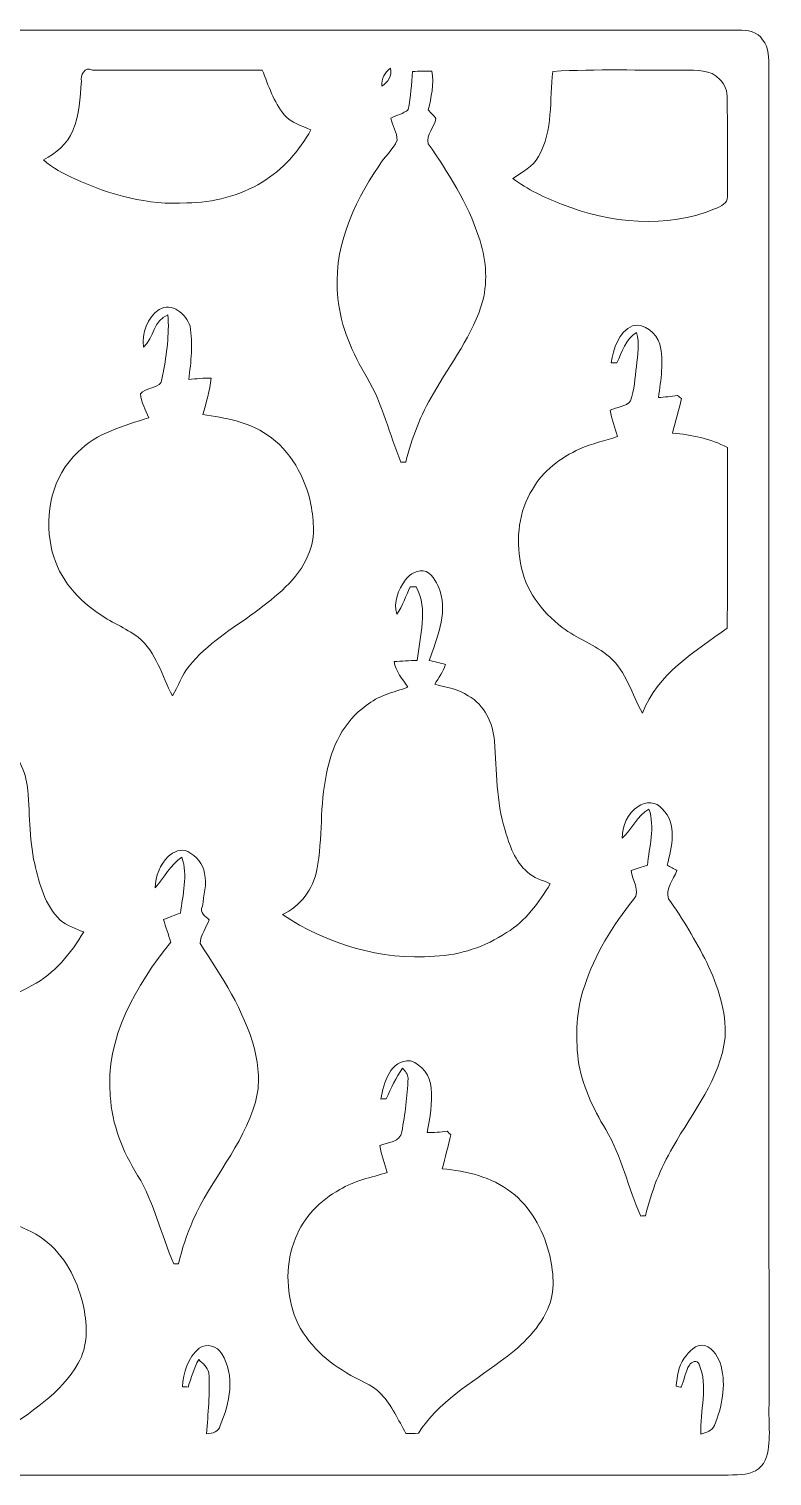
# Model space of a CAD drawing. Header units: centimetres. Extents: x -16 to 16, y -15.9 to 16.
# Drawn here: x -0.44 to 15.95, y -15.95 to 15.95 of the extents above; entities that cross this region are included whole.
import ezdxf

# ---------------------------------------------------------------- set-up
doc = ezdxf.new("R2010")
doc.units = ezdxf.units.CM
doc.header["$MEASUREMENT"] = 0
doc.layers.add('Layer 1', color=7, linetype='Continuous')

msp = doc.modelspace()

# ---------------------------------------------------------------- linework, layer by layer
at = {"layer": 'Layer 1', "color": 251, "lineweight": 9}
for points, knots in [([(-15.46518, 15.90721), (-14.94237, 15.95343), (-14.41673, 15.92203), (-13.8925, 15.92803), (-13.8925, 15.92803), (-4.19076, 15.92767), (5.51134, 15.92732), (15.21343, 15.92803), (15.21343, 15.92803), (15.40111, 15.93367), (15.63641, 15.89345), (15.74048, 15.7153), (15.74048, 15.7153), (15.89711, 15.54244), (15.86925, 15.29585), (15.88195, 15.08207), (15.88195, 15.08207), (15.88371, 5.26285), (15.87877, -4.55673), (15.88441, -14.37595), (15.88441, -14.37595), (15.8629, -14.78235), (15.95074, -15.20956), (15.80045, -15.60044), (15.80045, -15.60044), (15.7112, -15.80329), (15.49177, -15.90771), (15.2787, -15.91512), (15.2787, -15.91512), (14.75129, -15.94898), (14.22248, -15.92323), (13.69472, -15.92817), (13.69472, -15.92817), (4.11046, -15.92993), (-5.47346, -15.92429), (-15.05772, -15.93134), (-15.05772, -15.93134), (-15.26269, -15.92993), (-15.49199, -15.91582), (-15.66627, -15.79658), (-15.66627, -15.79658), (-16.01834, -15.46215), (-15.84371, -14.93863), (-15.87123, -14.51706), (-15.87123, -14.51706), (-15.86594, -4.53168), (-15.86629, 5.45441), (-15.87123, 15.43908), (-15.87123, 15.43908), (-15.83701, 15.65074), (-15.6765, 15.85289), (-15.46518, 15.90721), (-15.46518, 15.90721), (-15.46518, 15.90721), (-15.46518, 15.90721), (-15.46518, 15.90721)], [0, 0, 0, 0, 0.06666667, 0.06666667, 0.06666667, 0.06666667, 0.13333333, 0.13333333, 0.13333333, 0.13333333, 0.2, 0.2, 0.2, 0.2, 0.26666667, 0.26666667, 0.26666667, 0.26666667, 0.33333333, 0.33333333, 0.33333333, 0.33333333, 0.4, 0.4, 0.4, 0.4, 0.46666667, 0.46666667, 0.46666667, 0.46666667, 0.53333333, 0.53333333, 0.53333333, 0.53333333, 0.6, 0.6, 0.6, 0.6, 0.66666667, 0.66666667, 0.66666667, 0.66666667, 0.73333333, 0.73333333, 0.73333333, 0.73333333, 0.8, 0.8, 0.8, 0.8, 0.86666667, 0.86666667, 0.86666667, 0.86666667, 1, 1, 1, 1]), ([(0.71885, 14.79879), (0.67722, 14.43648), (0.68357, 14.05231), (0.52659, 13.7154), (0.52659, 13.7154), (0.41229, 13.41625), (0.15476, 13.21199), (-0.12147, 13.07017), (-0.12147, 13.07017), (0.07785, 12.8832), (0.3248, 12.75902), (0.57139, 12.64755), (0.57139, 12.64755), (1.34327, 12.29865), (2.18746, 12.06017), (3.04154, 12.11838), (3.04154, 12.11838), (3.61974, 12.12614), (4.20606, 12.26937), (4.69995, 12.57593), (4.69995, 12.57593), (5.16173, 12.84545), (5.52016, 13.2635), (5.7791, 13.72669), (5.7791, 13.72669), (5.57695, 13.823), (5.34377, 13.88368), (5.19207, 14.05725), (5.19207, 14.05725), (4.95818, 14.34758), (4.84176, 14.70565), (4.70665, 15.04679), (4.70665, 15.04679), (3.45676, 15.04114), (2.20722, 15.05208), (0.95803, 15.04502), (0.95803, 15.04502), (0.77777, 15.13816), (0.69239, 14.92473), (0.71885, 14.79879), (0.71885, 14.79879), (0.71885, 14.79879), (0.71885, 14.79879), (0.71885, 14.79879)], [0, 0, 0, 0, 0.08333333, 0.08333333, 0.08333333, 0.08333333, 0.16666667, 0.16666667, 0.16666667, 0.16666667, 0.25, 0.25, 0.25, 0.25, 0.33333333, 0.33333333, 0.33333333, 0.33333333, 0.41666667, 0.41666667, 0.41666667, 0.41666667, 0.5, 0.5, 0.5, 0.5, 0.58333333, 0.58333333, 0.58333333, 0.58333333, 0.66666667, 0.66666667, 0.66666667, 0.66666667, 0.75, 0.75, 0.75, 0.75, 0.83333333, 0.83333333, 0.83333333, 0.83333333, 1, 1, 1, 1]), ([(8.02135, 15.0168), (7.99736, 14.73705), (7.98149, 14.45518), (7.92434, 14.17931), (7.92434, 14.17931), (7.82274, 14.07524), (7.66363, 14.05654), (7.53981, 13.98528), (7.53981, 13.98528), (7.57932, 13.82194), (7.67951, 13.67095), (7.68233, 13.50092), (7.68233, 13.50092), (7.58214, 13.28784), (7.39693, 13.12909), (7.27487, 12.92906), (7.27487, 12.92906), (6.6935, 12.08381), (6.2497, 11.06499), (6.37564, 10.01653), (6.37564, 10.01653), (6.42997, 9.38576), (6.69949, 8.80121), (7.01876, 8.26393), (7.01876, 8.26393), (7.36624, 7.68537), (7.50241, 7.01686), (7.76559, 6.40162), (7.76559, 6.40162), (7.79169, 6.40267), (7.84355, 6.40479), (7.8693, 6.4062), (7.8693, 6.4062), (8.00618, 6.9329), (8.19915, 7.4476), (8.47996, 7.91539), (8.47996, 7.91539), (8.86167, 8.58848), (9.35944, 9.20795), (9.57146, 9.96397), (9.57146, 9.96397), (9.68258, 10.42646), (9.64095, 10.91894), (9.4822, 11.3659), (9.4822, 11.3659), (9.24126, 12.11415), (8.80769, 12.77772), (8.36778, 13.42154), (8.36778, 13.42154), (8.31874, 13.6258), (8.50148, 13.7849), (8.53676, 13.97787), (8.53676, 13.97787), (8.48913, 14.04878), (8.42458, 14.10628), (8.36637, 14.16767), (8.36637, 14.16767), (8.43481, 14.44777), (8.49443, 14.73493), (8.44927, 15.02456), (8.44927, 15.02456), (8.3064, 15.02844), (8.16352, 15.02174), (8.02135, 15.0168), (8.02135, 15.0168), (8.02135, 15.0168), (8.02135, 15.0168), (8.02135, 15.0168)], [0, 0, 0, 0, 0.05555556, 0.05555556, 0.05555556, 0.05555556, 0.11111111, 0.11111111, 0.11111111, 0.11111111, 0.16666667, 0.16666667, 0.16666667, 0.16666667, 0.22222222, 0.22222222, 0.22222222, 0.22222222, 0.27777778, 0.27777778, 0.27777778, 0.27777778, 0.33333333, 0.33333333, 0.33333333, 0.33333333, 0.38888889, 0.38888889, 0.38888889, 0.38888889, 0.44444444, 0.44444444, 0.44444444, 0.44444444, 0.5, 0.5, 0.5, 0.5, 0.55555556, 0.55555556, 0.55555556, 0.55555556, 0.61111111, 0.61111111, 0.61111111, 0.61111111, 0.66666667, 0.66666667, 0.66666667, 0.66666667, 0.72222222, 0.72222222, 0.72222222, 0.72222222, 0.77777778, 0.77777778, 0.77777778, 0.77777778, 0.83333333, 0.83333333, 0.83333333, 0.83333333, 0.88888889, 0.88888889, 0.88888889, 0.88888889, 1, 1, 1, 1]), ([(7.34296, 14.69472), (7.4756, 14.78079), (7.57509, 14.91979), (7.53311, 15.08559), (7.53311, 15.08559), (7.40399, 14.99846), (7.33096, 14.85594), (7.34296, 14.69472), (7.34296, 14.69472), (7.34296, 14.69472), (7.34296, 14.69472), (7.34296, 14.69472)], [0, 0, 0, 0, 0.25, 0.25, 0.25, 0.25, 0.5, 0.5, 0.5, 0.5, 1, 1, 1, 1]), ([(11.11521, 15.01821), (11.0376, 14.39097), (11.12897, 13.71258), (10.79806, 13.14355), (10.79806, 13.14355), (10.68306, 12.91107), (10.434, 12.79924), (10.23291, 12.65531), (10.23291, 12.65531), (10.56029, 12.41507), (10.92824, 12.23762), (11.30571, 12.09051), (11.30571, 12.09051), (12.37851, 11.66612), (13.61923, 11.5437), (14.70508, 11.99138), (14.70508, 11.99138), (14.81761, 12.04394), (14.97566, 12.10533), (14.96508, 12.25667), (14.96508, 12.25667), (14.96966, 12.97457), (14.9746, 13.69318), (14.95802, 14.41073), (14.95802, 14.41073), (14.96825, 14.56983), (14.91745, 14.73493), (14.79539, 14.84147), (14.79539, 14.84147), (14.60524, 15.06725), (14.2761, 15.03867), (14.01293, 15.0482), (14.01293, 15.0482), (13.04702, 15.03691), (12.08006, 15.07254), (11.11521, 15.01821), (11.11521, 15.01821), (11.11521, 15.01821), (11.11521, 15.01821), (11.11521, 15.01821)], [0, 0, 0, 0, 0.09090909, 0.09090909, 0.09090909, 0.09090909, 0.18181818, 0.18181818, 0.18181818, 0.18181818, 0.27272727, 0.27272727, 0.27272727, 0.27272727, 0.36363636, 0.36363636, 0.36363636, 0.36363636, 0.45454545, 0.45454545, 0.45454545, 0.45454545, 0.54545455, 0.54545455, 0.54545455, 0.54545455, 0.63636364, 0.63636364, 0.63636364, 0.63636364, 0.72727273, 0.72727273, 0.72727273, 0.72727273, 0.81818182, 0.81818182, 0.81818182, 0.81818182, 1, 1, 1, 1]), ([(2.42947, 9.76641), (2.1663, 9.59073), (2.05235, 9.245), (2.08375, 8.9395), (2.08375, 8.9395), (2.31905, 9.13705), (2.30565, 9.53781), (2.62632, 9.64999), (2.62632, 9.64999), (2.65666, 9.22102), (2.59492, 8.79344), (2.52296, 8.37152), (2.52296, 8.37152), (2.48027, 8.30062), (2.51449, 8.1655), (2.42912, 8.11259), (2.42912, 8.11259), (2.30071, 8.0311), (2.12855, 8.02722), (2.02131, 7.91256), (2.02131, 7.91256), (2.02907, 7.72206), (2.13525, 7.55485), (2.20405, 7.38163), (2.20405, 7.38163), (1.65407, 7.2003), (1.05152, 7.05355), (0.63665, 6.61963), (0.63665, 6.61963), (0.07644, 6.09787), (-0.11053, 5.27308), (0.04963, 4.53789), (0.04963, 4.53789), (0.16287, 3.93782), (0.5668, 3.42382), (1.06704, 3.08939), (1.06704, 3.08939), (1.34856, 2.8756), (1.68758, 2.75389), (1.9698, 2.54258), (1.9698, 2.54258), (2.37232, 2.21062), (2.49085, 1.69309), (2.72298, 1.25177), (2.72298, 1.25177), (2.85316, 1.46555), (2.93359, 1.70897), (3.08987, 1.90687), (3.08987, 1.90687), (3.4938, 2.39547), (4.03814, 2.73237), (4.54931, 3.09468), (4.54931, 3.09468), (5.0044, 3.44252), (5.49335, 3.81258), (5.72159, 4.35656), (5.72159, 4.35656), (5.8814, 4.70721), (5.84365, 5.10304), (5.7798, 5.47134), (5.7798, 5.47134), (5.64857, 6.07247), (5.33601, 6.66302), (4.81037, 7.00698), (4.81037, 7.00698), (4.39162, 7.2945), (3.88574, 7.38128), (3.39396, 7.45325), (3.39396, 7.45325), (3.47087, 7.71642), (3.5446, 7.98065), (3.57988, 8.25335), (3.57988, 8.25335), (3.41372, 8.2597), (3.24862, 8.23959), (3.08352, 8.22689), (3.08352, 8.22689), (3.13361, 8.61389), (3.18406, 9.01217), (3.11174, 9.39952), (3.11174, 9.39952), (3.03448, 9.67081), (2.70393, 9.93538), (2.42947, 9.76641), (2.42947, 9.76641), (2.42947, 9.76641), (2.42947, 9.76641), (2.42947, 9.76641)], [0, 0, 0, 0, 0.04347826, 0.04347826, 0.04347826, 0.04347826, 0.08695652, 0.08695652, 0.08695652, 0.08695652, 0.13043478, 0.13043478, 0.13043478, 0.13043478, 0.17391304, 0.17391304, 0.17391304, 0.17391304, 0.2173913, 0.2173913, 0.2173913, 0.2173913, 0.26086957, 0.26086957, 0.26086957, 0.26086957, 0.30434783, 0.30434783, 0.30434783, 0.30434783, 0.34782609, 0.34782609, 0.34782609, 0.34782609, 0.39130435, 0.39130435, 0.39130435, 0.39130435, 0.43478261, 0.43478261, 0.43478261, 0.43478261, 0.47826087, 0.47826087, 0.47826087, 0.47826087, 0.52173913, 0.52173913, 0.52173913, 0.52173913, 0.56521739, 0.56521739, 0.56521739, 0.56521739, 0.60869565, 0.60869565, 0.60869565, 0.60869565, 0.65217391, 0.65217391, 0.65217391, 0.65217391, 0.69565217, 0.69565217, 0.69565217, 0.69565217, 0.73913043, 0.73913043, 0.73913043, 0.73913043, 0.7826087, 0.7826087, 0.7826087, 0.7826087, 0.82608696, 0.82608696, 0.82608696, 0.82608696, 0.86956522, 0.86956522, 0.86956522, 0.86956522, 0.91304348, 0.91304348, 0.91304348, 0.91304348, 1, 1, 1, 1]), ([(12.8731, 9.41081), (12.56195, 9.27251), (12.45506, 8.90105), (12.4032, 8.59166), (12.4032, 8.59166), (12.4339, 8.59237), (12.49563, 8.59307), (12.52632, 8.59341), (12.52632, 8.59341), (12.64168, 8.8312), (12.72635, 9.11024), (12.95742, 9.26299), (12.95742, 9.26299), (13.03715, 9.01993), (12.97823, 8.7624), (12.96236, 8.51439), (12.96236, 8.51439), (12.9232, 8.26181), (12.91438, 7.9997), (12.83112, 7.75699), (12.83112, 7.75699), (12.72705, 7.62187), (12.52632, 7.62082), (12.37921, 7.55097), (12.37921, 7.55097), (12.41061, 7.34988), (12.48364, 7.15974), (12.54431, 6.96641), (12.54431, 6.96641), (12.26633, 6.8761), (11.97811, 6.81719), (11.71176, 6.69372), (11.71176, 6.69372), (11.29019, 6.50286), (10.89226, 6.21253), (10.66401, 5.80119), (10.66401, 5.80119), (10.36238, 5.32282), (10.29888, 4.72274), (10.40507, 4.17418), (10.40507, 4.17418), (10.49221, 3.59986), (10.86827, 3.1042), (11.323, 2.7613), (11.323, 2.7613), (11.65002, 2.51118), (12.04901, 2.37501), (12.36581, 2.11043), (12.36581, 2.11043), (12.74011, 1.78552), (12.85264, 1.28528), (13.09147, 0.87077), (13.09147, 0.87077), (13.41991, 1.7386), (14.24682, 2.22649), (14.9619, 2.7419), (14.9619, 2.7419), (14.96896, 4.06976), (14.96225, 5.39761), (14.96543, 6.72547), (14.96543, 6.72547), (14.59254, 6.92584), (14.17344, 7.00416), (13.75611, 7.04367), (13.75611, 7.04367), (13.81784, 7.29802), (13.89969, 7.54744), (13.94943, 7.80461), (13.94943, 7.80461), (13.9198, 7.82719), (13.89051, 7.84977), (13.86159, 7.87235), (13.86159, 7.87235), (13.7233, 7.85365), (13.58536, 7.83566), (13.44637, 7.82719), (13.44637, 7.82719), (13.49964, 8.21419), (13.56525, 8.616), (13.47459, 9.00265), (13.47459, 9.00265), (13.39768, 9.24605), (13.13875, 9.47643), (12.8731, 9.41081), (12.8731, 9.41081), (12.8731, 9.41081), (12.8731, 9.41081), (12.8731, 9.41081)], [0, 0, 0, 0, 0.04347826, 0.04347826, 0.04347826, 0.04347826, 0.08695652, 0.08695652, 0.08695652, 0.08695652, 0.13043478, 0.13043478, 0.13043478, 0.13043478, 0.17391304, 0.17391304, 0.17391304, 0.17391304, 0.2173913, 0.2173913, 0.2173913, 0.2173913, 0.26086957, 0.26086957, 0.26086957, 0.26086957, 0.30434783, 0.30434783, 0.30434783, 0.30434783, 0.34782609, 0.34782609, 0.34782609, 0.34782609, 0.39130435, 0.39130435, 0.39130435, 0.39130435, 0.43478261, 0.43478261, 0.43478261, 0.43478261, 0.47826087, 0.47826087, 0.47826087, 0.47826087, 0.52173913, 0.52173913, 0.52173913, 0.52173913, 0.56521739, 0.56521739, 0.56521739, 0.56521739, 0.60869565, 0.60869565, 0.60869565, 0.60869565, 0.65217391, 0.65217391, 0.65217391, 0.65217391, 0.69565217, 0.69565217, 0.69565217, 0.69565217, 0.73913043, 0.73913043, 0.73913043, 0.73913043, 0.7826087, 0.7826087, 0.7826087, 0.7826087, 0.82608696, 0.82608696, 0.82608696, 0.82608696, 0.86956522, 0.86956522, 0.86956522, 0.86956522, 0.91304348, 0.91304348, 0.91304348, 0.91304348, 1, 1, 1, 1]), ([(7.86013, 3.80482), (7.70985, 3.58962), (7.59167, 3.31728), (7.67034, 3.05199), (7.67034, 3.05199), (7.80898, 3.2312), (7.86401, 3.45557), (7.97126, 3.65207), (7.97126, 3.65207), (8.00301, 3.65312), (8.06615, 3.65454), (8.09755, 3.65524), (8.09755, 3.65524), (8.37483, 3.16276), (8.17551, 2.56057), (8.12366, 2.03282), (8.12366, 2.03282), (7.95326, 2.02541), (7.78217, 2.01729), (7.61283, 2.00742), (7.61283, 2.00742), (7.65235, 1.79011), (7.79769, 1.61866), (7.91799, 1.44086), (7.91799, 1.44086), (7.60119, 1.33291), (7.26006, 1.25282), (6.99512, 1.03622), (6.99512, 1.03622), (6.50617, 0.68873), (6.22853, 0.11829), (6.12341, -0.46026), (6.12341, -0.46026), (5.96854, -1.15772), (6.04368, -1.88162), (5.91033, -2.58117), (5.91033, -2.58117), (5.83236, -3.0098), (5.5452, -3.38621), (5.15115, -3.57142), (5.15115, -3.57142), (6.13258, -4.22265), (7.32673, -4.58319), (8.50818, -4.49111), (8.50818, -4.49111), (9.07157, -4.46219), (9.62684, -4.28192), (10.09568, -3.96724), (10.09568, -3.96724), (10.51549, -3.71571), (10.80724, -3.30613), (11.05877, -2.89656), (11.05877, -2.89656), (10.88908, -2.81013), (10.69117, -2.76709), (10.55147, -2.63197), (10.55147, -2.63197), (10.28019, -2.39738), (10.15777, -2.04531), (10.06041, -1.71158), (10.06041, -1.71158), (9.86567, -1.07658), (9.87661, -0.40629), (9.82722, 0.24882), (9.82722, 0.24882), (9.79582, 0.64393), (9.6092, 1.05386), (9.24972, 1.25177), (9.24972, 1.25177), (9.03276, 1.40805), (8.75936, 1.43415), (8.50995, 1.50577), (8.50995, 1.50577), (8.5992, 1.64688), (8.69233, 1.78693), (8.74878, 1.94533), (8.74878, 1.94533), (8.62883, 1.97567), (8.50783, 2.00424), (8.38824, 2.03282), (8.38824, 2.03282), (8.55687, 2.51859), (8.78935, 3.03717), (8.62848, 3.55787), (8.62848, 3.55787), (8.56639, 3.72297), (8.48243, 3.90395), (8.3191, 3.98967), (8.3191, 3.98967), (8.1413, 4.05176), (7.96173, 3.94417), (7.86013, 3.80482), (7.86013, 3.80482), (7.86013, 3.80482), (7.86013, 3.80482), (7.86013, 3.80482)], [0, 0, 0, 0, 0.04, 0.04, 0.04, 0.04, 0.08, 0.08, 0.08, 0.08, 0.12, 0.12, 0.12, 0.12, 0.16, 0.16, 0.16, 0.16, 0.2, 0.2, 0.2, 0.2, 0.24, 0.24, 0.24, 0.24, 0.28, 0.28, 0.28, 0.28, 0.32, 0.32, 0.32, 0.32, 0.36, 0.36, 0.36, 0.36, 0.4, 0.4, 0.4, 0.4, 0.44, 0.44, 0.44, 0.44, 0.48, 0.48, 0.48, 0.48, 0.52, 0.52, 0.52, 0.52, 0.56, 0.56, 0.56, 0.56, 0.6, 0.6, 0.6, 0.6, 0.64, 0.64, 0.64, 0.64, 0.68, 0.68, 0.68, 0.68, 0.72, 0.72, 0.72, 0.72, 0.76, 0.76, 0.76, 0.76, 0.8, 0.8, 0.8, 0.8, 0.84, 0.84, 0.84, 0.84, 0.88, 0.88, 0.88, 0.88, 0.92, 0.92, 0.92, 0.92, 1, 1, 1, 1]), ([(-2.31469, 2.86855), (-2.55599, 2.65371), (-2.68757, 2.31186), (-2.63395, 1.99119), (-2.63395, 1.99119), (-2.47379, 2.17357), (-2.4311, 2.42264), (-2.30869, 2.62831), (-2.30869, 2.62831), (-2.21591, 2.56304), (-2.10231, 2.49249), (-2.08997, 2.36725), (-2.08997, 2.36725), (-2.0434, 1.90546), (-2.08679, 1.4398), (-2.15629, 0.98224), (-2.15629, 0.98224), (-2.33444, 0.9699), (-2.51295, 0.95967), (-2.69039, 0.94556), (-2.69039, 0.94556), (-2.63007, 0.73424), (-2.48614, 0.56385), (-2.37854, 0.37547), (-2.37854, 0.37547), (-2.82515, 0.24705), (-3.29435, 0.07913), (-3.5988, -0.2927), (-3.5988, -0.2927), (-3.97098, -0.67935), (-4.12549, -1.2131), (-4.21016, -1.72992), (-4.21016, -1.72992), (-4.34386, -2.47534), (-4.21404, -3.26415), (-4.49238, -3.9817), (-4.49238, -3.9817), (-4.60104, -4.29109), (-4.88291, -4.47171), (-5.14925, -4.63221), (-5.14925, -4.63221), (-4.40489, -5.11694), (-3.55082, -5.43409), (-2.66958, -5.54874), (-2.66958, -5.54874), (-1.88994, -5.62847), (-1.06374, -5.5304), (-0.37511, -5.1374), (-0.37511, -5.1374), (0.12019, -4.87176), (0.48602, -4.42938), (0.76789, -3.95207), (0.76789, -3.95207), (0.58585, -3.88469), (0.40312, -3.80919), (0.24613, -3.69419), (0.24613, -3.69419), (-0.09007, -3.36469), (-0.20825, -2.89444), (-0.31373, -2.45276), (-0.31373, -2.45276), (-0.44779, -1.88373), (-0.4111, -1.29459), (-0.48024, -0.71745), (-0.48024, -0.71745), (-0.53527, -0.3368), (-0.73918, 0.04209), (-1.08843, 0.22554), (-1.08843, 0.22554), (-1.30504, 0.35148), (-1.55692, 0.38393), (-1.7961, 0.44214), (-1.7961, 0.44214), (-1.70685, 0.58325), (-1.61513, 0.7226), (-1.52834, 0.86512), (-1.52834, 0.86512), (-1.65323, 0.90781), (-1.78164, 0.94273), (-1.90829, 0.97836), (-1.90829, 0.97836), (-1.79399, 1.28775), (-1.66205, 1.59643), (-1.62324, 1.92698), (-1.62324, 1.92698), (-1.60878, 2.25083), (-1.62536, 2.62125), (-1.87442, 2.86326), (-1.87442, 2.86326), (-1.99048, 2.97861), (-2.19333, 2.97332), (-2.31469, 2.86855), (-2.31469, 2.86855), (-2.31469, 2.86855), (-2.31469, 2.86855), (-2.31469, 2.86855)], [0, 0, 0, 0, 0.04, 0.04, 0.04, 0.04, 0.08, 0.08, 0.08, 0.08, 0.12, 0.12, 0.12, 0.12, 0.16, 0.16, 0.16, 0.16, 0.2, 0.2, 0.2, 0.2, 0.24, 0.24, 0.24, 0.24, 0.28, 0.28, 0.28, 0.28, 0.32, 0.32, 0.32, 0.32, 0.36, 0.36, 0.36, 0.36, 0.4, 0.4, 0.4, 0.4, 0.44, 0.44, 0.44, 0.44, 0.48, 0.48, 0.48, 0.48, 0.52, 0.52, 0.52, 0.52, 0.56, 0.56, 0.56, 0.56, 0.6, 0.6, 0.6, 0.6, 0.64, 0.64, 0.64, 0.64, 0.68, 0.68, 0.68, 0.68, 0.72, 0.72, 0.72, 0.72, 0.76, 0.76, 0.76, 0.76, 0.8, 0.8, 0.8, 0.8, 0.84, 0.84, 0.84, 0.84, 0.88, 0.88, 0.88, 0.88, 0.92, 0.92, 0.92, 0.92, 1, 1, 1, 1]), ([(12.99411, -1.18523), (12.76833, -1.3401), (12.63886, -1.61562), (12.64415, -1.88797), (12.64415, -1.88797), (12.8597, -1.69182), (12.97188, -1.3909), (13.23576, -1.24838), (13.23576, -1.24838), (13.37475, -1.64878), (13.23929, -2.07706), (13.2026, -2.48487), (13.2026, -2.48487), (13.08124, -2.52156), (12.96165, -2.55965), (12.84171, -2.59952), (12.84171, -2.59952), (12.85405, -2.80448), (13.06431, -3.04931), (12.89568, -3.2384), (12.89568, -3.2384), (12.43001, -3.81096), (12.03808, -4.4516), (11.81089, -5.15751), (11.81089, -5.15751), (11.62674, -5.67221), (11.61333, -6.23101), (11.67331, -6.7697), (11.67331, -6.7697), (11.7548, -7.32251), (11.99539, -7.83509), (12.2822, -8.30923), (12.2822, -8.30923), (12.63674, -8.90295), (12.77256, -9.59087), (13.05478, -10.21705), (13.05478, -10.21705), (13.08089, -10.21493), (13.1331, -10.21105), (13.15956, -10.20894), (13.15956, -10.20894), (13.28621, -9.67836), (13.48447, -9.16507), (13.76528, -8.69658), (13.76528, -8.69658), (14.19673, -7.91659), (14.8162, -7.19798), (14.91357, -6.27829), (14.91357, -6.27829), (14.94814, -5.70326), (14.75306, -5.14446), (14.51352, -4.6301), (14.51352, -4.6301), (14.26516, -4.1415), (13.98647, -3.66773), (13.66474, -3.22394), (13.66474, -3.22394), (13.5903, -2.99781), (13.77516, -2.80378), (13.85136, -2.60234), (13.85136, -2.60234), (13.7801, -2.56142), (13.70848, -2.52191), (13.63687, -2.4824), (13.63687, -2.4824), (13.73847, -2.0894), (13.86829, -1.55882), (13.52786, -1.24238), (13.52786, -1.24238), (13.40333, -1.07305), (13.15568, -1.07234), (12.99411, -1.18523), (12.99411, -1.18523), (12.99411, -1.18523), (12.99411, -1.18523), (12.99411, -1.18523)], [0, 0, 0, 0, 0.05, 0.05, 0.05, 0.05, 0.1, 0.1, 0.1, 0.1, 0.15, 0.15, 0.15, 0.15, 0.2, 0.2, 0.2, 0.2, 0.25, 0.25, 0.25, 0.25, 0.3, 0.3, 0.3, 0.3, 0.35, 0.35, 0.35, 0.35, 0.4, 0.4, 0.4, 0.4, 0.45, 0.45, 0.45, 0.45, 0.5, 0.5, 0.5, 0.5, 0.55, 0.55, 0.55, 0.55, 0.6, 0.6, 0.6, 0.6, 0.65, 0.65, 0.65, 0.65, 0.7, 0.7, 0.7, 0.7, 0.75, 0.75, 0.75, 0.75, 0.8, 0.8, 0.8, 0.8, 0.85, 0.85, 0.85, 0.85, 0.9, 0.9, 0.9, 0.9, 1, 1, 1, 1]), ([(2.63055, -2.28943), (2.44923, -2.47076), (2.34868, -2.72193), (2.34057, -2.97805), (2.34057, -2.97805), (2.55259, -2.76568), (2.66795, -2.46793), (2.9343, -2.30742), (2.9343, -2.30742), (3.06694, -2.70676), (2.95088, -3.13504), (2.90078, -3.53861), (2.90078, -3.53861), (2.77484, -3.58271), (2.6496, -3.62751), (2.5279, -3.68219), (2.5279, -3.68219), (2.57411, -3.84906), (2.63408, -4.01169), (2.69158, -4.17573), (2.69158, -4.17573), (1.92147, -5.12717), (1.23849, -6.29698), (1.35385, -7.56663), (1.35385, -7.56663), (1.38631, -8.19493), (1.62831, -8.79253), (1.95675, -9.32239), (1.95675, -9.32239), (2.33034, -9.92424), (2.46933, -10.63051), (2.75755, -11.27185), (2.75755, -11.27185), (2.78295, -11.27115), (2.8334, -11.26939), (2.85845, -11.26833), (2.85845, -11.26833), (2.93288, -10.9413), (3.04401, -10.6238), (3.17771, -10.31689), (3.17771, -10.31689), (3.57106, -9.41166), (4.28438, -8.668), (4.55284, -7.70527), (4.55284, -7.70527), (4.67032, -7.32357), (4.62093, -6.9147), (4.53344, -6.53264), (4.53344, -6.53264), (4.30413, -5.68103), (3.81377, -4.93596), (3.33435, -4.20888), (3.33435, -4.20888), (3.34599, -4.0191), (3.47122, -3.85858), (3.53578, -3.68325), (3.53578, -3.68325), (3.45006, -3.6067), (3.30753, -3.53614), (3.38867, -3.38586), (3.38867, -3.38586), (3.40772, -3.14491), (3.49415, -2.90432), (3.4296, -2.66267), (3.4296, -2.66267), (3.40984, -2.44535), (3.24368, -2.28202), (3.06412, -2.18148), (3.06412, -2.18148), (2.91489, -2.10174), (2.74662, -2.19241), (2.63055, -2.28943), (2.63055, -2.28943), (2.63055, -2.28943), (2.63055, -2.28943), (2.63055, -2.28943)], [0, 0, 0, 0, 0.05, 0.05, 0.05, 0.05, 0.1, 0.1, 0.1, 0.1, 0.15, 0.15, 0.15, 0.15, 0.2, 0.2, 0.2, 0.2, 0.25, 0.25, 0.25, 0.25, 0.3, 0.3, 0.3, 0.3, 0.35, 0.35, 0.35, 0.35, 0.4, 0.4, 0.4, 0.4, 0.45, 0.45, 0.45, 0.45, 0.5, 0.5, 0.5, 0.5, 0.55, 0.55, 0.55, 0.55, 0.6, 0.6, 0.6, 0.6, 0.65, 0.65, 0.65, 0.65, 0.7, 0.7, 0.7, 0.7, 0.75, 0.75, 0.75, 0.75, 0.8, 0.8, 0.8, 0.8, 0.85, 0.85, 0.85, 0.85, 0.9, 0.9, 0.9, 0.9, 1, 1, 1, 1]), ([(7.32461, -7.63719), (7.3539, -7.63577), (7.41281, -7.6326), (7.44209, -7.63119), (7.44209, -7.63119), (7.5384, -7.39518), (7.65834, -7.17011), (7.79734, -6.95632), (7.79734, -6.95632), (7.85061, -7.02159), (7.92892, -7.0872), (7.92046, -7.18069), (7.92046, -7.18069), (7.90635, -7.57545), (7.85484, -7.96879), (7.78252, -8.35685), (7.78252, -8.35685), (7.7603, -8.59674), (7.46537, -8.58369), (7.29604, -8.66377), (7.29604, -8.66377), (7.33379, -8.86732), (7.40505, -9.06205), (7.46361, -9.25996), (7.46361, -9.25996), (7.1066, -9.3612), (6.73689, -9.44235), (6.4148, -9.63497), (6.4148, -9.63497), (5.98371, -9.87096), (5.61611, -10.24351), (5.43902, -10.70706), (5.43902, -10.70706), (5.21006, -11.23975), (5.23476, -11.85359), (5.4108, -12.39792), (5.4108, -12.39792), (5.62246, -12.94896), (6.06026, -13.38323), (6.56614, -13.67357), (6.56614, -13.67357), (6.81415, -13.84043), (7.12459, -13.91487), (7.3285, -14.14452), (7.3285, -14.14452), (7.56733, -14.39323), (7.70738, -14.71391), (7.87318, -15.01165), (7.87318, -15.01165), (7.96491, -15.00918), (8.05698, -15.00742), (8.14941, -15.00601), (8.14941, -15.00601), (8.5865, -14.31104), (9.31499, -13.90146), (9.95598, -13.4245), (9.95598, -13.4245), (10.37473, -13.12006), (10.78007, -12.76022), (10.99738, -12.28009), (10.99738, -12.28009), (11.18083, -11.88357), (11.12932, -11.42355), (11.02843, -11.01186), (11.02843, -11.01186), (10.88414, -10.50739), (10.62697, -10.00574), (10.19517, -9.69071), (10.19517, -9.69071), (9.76619, -9.34851), (9.20986, -9.23068), (8.67646, -9.17459), (8.67646, -9.17459), (8.74031, -8.92482), (8.80558, -8.67541), (8.86449, -8.42423), (8.86449, -8.42423), (8.83662, -8.39883), (8.80946, -8.37379), (8.78229, -8.34874), (8.78229, -8.34874), (8.63554, -8.36179), (8.48843, -8.38119), (8.34097, -8.37202), (8.34097, -8.37202), (8.41752, -8.05276), (8.45421, -7.7222), (8.43269, -7.39412), (8.43269, -7.39412), (8.4147, -7.12354), (8.2302, -6.88365), (7.9762, -6.79405), (7.9762, -6.79405), (7.5324, -6.76336), (7.37824, -7.28406), (7.32461, -7.63719), (7.32461, -7.63719), (7.32461, -7.63719), (7.32461, -7.63719), (7.32461, -7.63719)], [0, 0, 0, 0, 0.03846154, 0.03846154, 0.03846154, 0.03846154, 0.07692308, 0.07692308, 0.07692308, 0.07692308, 0.11538462, 0.11538462, 0.11538462, 0.11538462, 0.15384615, 0.15384615, 0.15384615, 0.15384615, 0.19230769, 0.19230769, 0.19230769, 0.19230769, 0.23076923, 0.23076923, 0.23076923, 0.23076923, 0.26923077, 0.26923077, 0.26923077, 0.26923077, 0.30769231, 0.30769231, 0.30769231, 0.30769231, 0.34615385, 0.34615385, 0.34615385, 0.34615385, 0.38461538, 0.38461538, 0.38461538, 0.38461538, 0.42307692, 0.42307692, 0.42307692, 0.42307692, 0.46153846, 0.46153846, 0.46153846, 0.46153846, 0.5, 0.5, 0.5, 0.5, 0.53846154, 0.53846154, 0.53846154, 0.53846154, 0.57692308, 0.57692308, 0.57692308, 0.57692308, 0.61538462, 0.61538462, 0.61538462, 0.61538462, 0.65384615, 0.65384615, 0.65384615, 0.65384615, 0.69230769, 0.69230769, 0.69230769, 0.69230769, 0.73076923, 0.73076923, 0.73076923, 0.73076923, 0.76923077, 0.76923077, 0.76923077, 0.76923077, 0.80769231, 0.80769231, 0.80769231, 0.80769231, 0.84615385, 0.84615385, 0.84615385, 0.84615385, 0.88461538, 0.88461538, 0.88461538, 0.88461538, 0.92307692, 0.92307692, 0.92307692, 0.92307692, 1, 1, 1, 1]), ([(-2.58174, -7.90493), (-2.85197, -8.07709), (-2.94933, -8.43305), (-2.94157, -8.73784), (-2.94157, -8.73784), (-2.73696, -8.56182), (-2.67381, -8.28418), (-2.53658, -8.06122), (-2.53658, -8.06122), (-2.48296, -8.06087), (-2.42934, -8.06122), (-2.37572, -8.06158), (-2.37572, -8.06158), (-2.35596, -8.52829), (-2.43745, -8.99326), (-2.52247, -9.45011), (-2.52247, -9.45011), (-2.56904, -9.66777), (-2.86714, -9.6071), (-2.98708, -9.76161), (-2.98708, -9.76161), (-2.97826, -9.95141), (-2.8823, -10.12215), (-2.81598, -10.29642), (-2.81598, -10.29642), (-3.18217, -10.42695), (-3.56775, -10.51127), (-3.90677, -10.70988), (-3.90677, -10.70988), (-4.4116, -10.97482), (-4.79083, -11.45777), (-4.94288, -12.00599), (-4.94288, -12.00599), (-5.03848, -12.35418), (-5.01344, -12.72212), (-4.9778, -13.07772), (-4.9778, -13.07772), (-4.83952, -14.008), (-4.02389, -14.67052), (-3.19698, -14.99578), (-3.19698, -14.99578), (-2.48261, -15.01871), (-1.758, -15.04764), (-1.04715, -14.97461), (-1.04715, -14.97461), (-0.4185, -14.55833), (0.25989, -14.13324), (0.64406, -13.46084), (0.64406, -13.46084), (0.86102, -13.09219), (0.84973, -12.64451), (0.76824, -12.23847), (0.76824, -12.23847), (0.65218, -11.69907), (0.40453, -11.16814), (-0.02339, -10.80689), (-0.02339, -10.80689), (-0.47001, -10.43119), (-1.04998, -10.29043), (-1.61548, -10.22234), (-1.61548, -10.22234), (-1.56292, -9.97433), (-1.48425, -9.73233), (-1.43239, -9.48432), (-1.43239, -9.48432), (-1.46237, -9.45611), (-1.49201, -9.42824), (-1.52129, -9.40037), (-1.52129, -9.40037), (-1.65605, -9.42048), (-1.7901, -9.44376), (-1.92416, -9.46422), (-1.92416, -9.46422), (-1.88712, -9.08145), (-1.81692, -8.68881), (-1.89876, -8.30746), (-1.89876, -8.30746), (-1.95732, -8.01853), (-2.29211, -7.73561), (-2.58174, -7.90493), (-2.58174, -7.90493), (-2.58174, -7.90493), (-2.58174, -7.90493), (-2.58174, -7.90493)], [0, 0, 0, 0, 0.04545455, 0.04545455, 0.04545455, 0.04545455, 0.09090909, 0.09090909, 0.09090909, 0.09090909, 0.13636364, 0.13636364, 0.13636364, 0.13636364, 0.18181818, 0.18181818, 0.18181818, 0.18181818, 0.22727273, 0.22727273, 0.22727273, 0.22727273, 0.27272727, 0.27272727, 0.27272727, 0.27272727, 0.31818182, 0.31818182, 0.31818182, 0.31818182, 0.36363636, 0.36363636, 0.36363636, 0.36363636, 0.40909091, 0.40909091, 0.40909091, 0.40909091, 0.45454545, 0.45454545, 0.45454545, 0.45454545, 0.5, 0.5, 0.5, 0.5, 0.54545455, 0.54545455, 0.54545455, 0.54545455, 0.59090909, 0.59090909, 0.59090909, 0.59090909, 0.63636364, 0.63636364, 0.63636364, 0.63636364, 0.68181818, 0.68181818, 0.68181818, 0.68181818, 0.72727273, 0.72727273, 0.72727273, 0.72727273, 0.77272727, 0.77272727, 0.77272727, 0.77272727, 0.81818182, 0.81818182, 0.81818182, 0.81818182, 0.86363636, 0.86363636, 0.86363636, 0.86363636, 0.90909091, 0.90909091, 0.90909091, 0.90909091, 1, 1, 1, 1]), ([(3.31424, -13.13205), (3.06659, -13.34231), (2.9604, -13.66898), (2.94735, -13.98436), (2.94735, -13.98436), (2.97804, -13.98472), (3.03942, -13.98542), (3.06976, -13.98577), (3.06976, -13.98577), (3.13573, -13.7801), (3.19994, -13.57302), (3.30295, -13.38252), (3.30295, -13.38252), (3.39502, -13.46366), (3.49803, -13.54939), (3.5259, -13.67568), (3.5259, -13.67568), (3.56189, -14.12336), (3.50403, -14.57139), (3.47828, -15.01835), (3.47828, -15.01835), (3.60916, -15.00848), (3.74533, -14.97814), (3.77814, -14.83385), (3.77814, -14.83385), (3.99228, -14.34772), (4.1161, -13.72825), (3.8106, -13.25341), (3.8106, -13.25341), (3.71358, -13.09007), (3.47475, -13.0054), (3.31424, -13.13205), (3.31424, -13.13205), (3.31424, -13.13205), (3.31424, -13.13205), (3.31424, -13.13205)], [0, 0, 0, 0, 0.1, 0.1, 0.1, 0.1, 0.2, 0.2, 0.2, 0.2, 0.3, 0.3, 0.3, 0.3, 0.4, 0.4, 0.4, 0.4, 0.5, 0.5, 0.5, 0.5, 0.6, 0.6, 0.6, 0.6, 0.7, 0.7, 0.7, 0.7, 0.8, 0.8, 0.8, 0.8, 1, 1, 1, 1]), ([(14.01328, -13.3536), (13.88064, -13.53034), (13.85876, -13.75576), (13.8376, -13.96778), (13.8376, -13.96778), (13.86476, -13.97413), (13.91909, -13.98648), (13.94661, -13.99283), (13.94661, -13.99283), (14.01258, -13.83161), (14.03445, -13.65064), (14.12758, -13.50212), (14.12758, -13.50212), (14.16991, -13.42415), (14.29833, -13.38358), (14.3396, -13.48448), (14.3396, -13.48448), (14.5548, -13.97166), (14.35265, -14.51494), (14.37982, -15.02647), (14.37982, -15.02647), (14.49306, -14.99084), (14.62782, -14.95168), (14.67791, -14.83103), (14.67791, -14.83103), (14.8469, -14.42251), (14.94003, -13.96143), (14.82749, -13.5254), (14.82749, -13.5254), (14.77034, -13.34019), (14.6638, -13.13593), (14.46766, -13.07243), (14.46766, -13.07243), (14.25917, -13.02904), (14.11841, -13.20755), (14.01328, -13.3536)], [0, 0, 0, 0, 0.1, 0.1, 0.1, 0.1, 0.2, 0.2, 0.2, 0.2, 0.3, 0.3, 0.3, 0.3, 0.4, 0.4, 0.4, 0.4, 0.5, 0.5, 0.5, 0.5, 0.6, 0.6, 0.6, 0.6, 0.7, 0.7, 0.7, 0.7, 0.8, 0.8, 0.8, 0.8, 1, 1, 1, 1])]:
    msp.add_open_spline(points, degree=3, knots=knots, dxfattribs=at)

doc.saveas('drawing.dxf')
